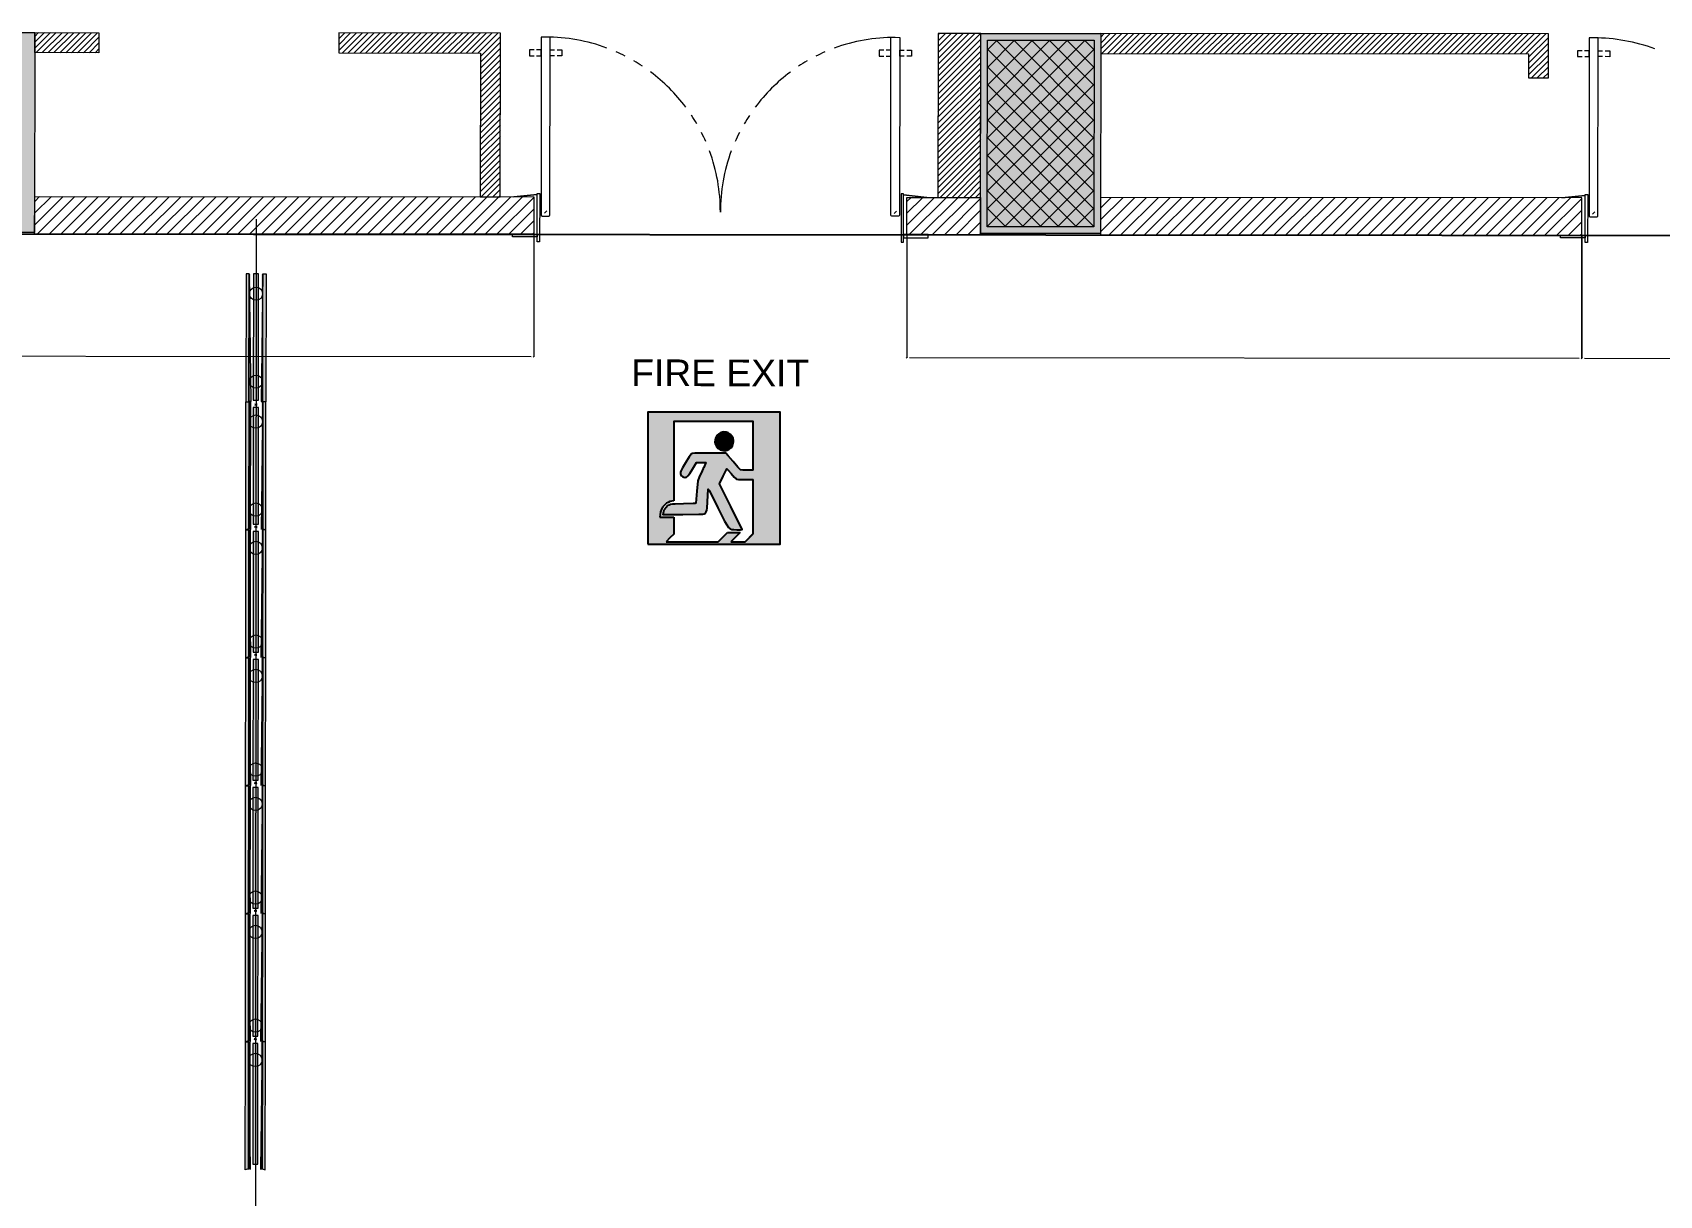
# Model space of a CAD drawing. Header units: inches. Extents: x -957 to 3394, y -3 to 3008.
# Drawn here: x 1816.7 to 2296.9, y 1842.2 to 2185.4 of the extents above; entities that cross this region are included whole.
import ezdxf

# ---------------------------------------------------------------- set-up
doc = ezdxf.new("R2010")
doc.units = ezdxf.units.IN
doc.header["$MEASUREMENT"] = 0
for name, color, linetype in [('hatches', 7, 'Continuous'), ('PDF_0', 7, 'Continuous'), ('PDF_0SKM_PENDENT SPRINKLER', 7, 'Continuous'), ('PDF_Framing-Column', 7, 'Continuous'), ('PDF_Framing-Column Hatch', 7, 'Continuous'), ('PDF_Hatch', 7, 'Continuous'), ('PDF_I-DOOR', 7, 'Continuous'), ('PDF_I-DOOR-OPEN', 7, 'Continuous'), ('PDF_I-FURN-FIXD', 7, 'Continuous'), ('PDF_SHREM ACOUSTIC WALL', 7, 'Continuous'), ('PDF_SHREM COMMENTS', 7, 'Continuous'), ('PDF_Shrem-cad 6 cable', 7, 'Continuous'), ('signs', 7, 'Continuous')]:
    doc.layers.add(name, color=color, linetype=linetype)
doc.styles.add('PDF Arial', font='arial.ttf')

# ---------------------------------------------------------------- blocks, each defined once
blk = doc.blocks.new('A$Ca442f573')
at = {"true_color": 0xcd2027}
h = blk.add_hatch(color=242, dxfattribs=at)
h.dxf.hatch_style = 1
h.paths.add_polyline_path([(66.6, 77), (67.7, 78.6), (68.4, 80.6), (68.6, 81.6), (68.6, 82.7), (68.2, 84.6), (67.3, 86.3), (66, 87.8), (64.4, 88.8), (62.6, 89.5), (60.5, 89.6), (58.4, 89.1), (57.5, 88.7), (56.7, 88.2), (55.3, 86.9), (54.3, 85.2), (53.8, 83.4), (53.7, 81.5), (54.1, 79.6), (54.9, 77.9), (56.3, 76.4), (58, 75.3), (59.9, 74.7), (61.7, 74.6), (63.5, 75), (65.2, 75.8)], flags=0)
h.paths.add_polyline_path([(105.8, 105.5), (0, 105.5), (0, 0), (105.8, 0)])
h.paths.add_polyline_path([(60.3, 54.2), (63.2, 60.2), (64.3, 59.2), (66.7, 56.5), (69.2, 53.6), (70.7, 52.1), (71.3, 51.8), (72.6, 51.7), (77.9, 51.6), (84.3, 51.6), (84.3, 8.4), (77.9, 1.8), (66.5, 1.8), (70.2, 5.5), (73.9, 9.2), (68.8, 9.2), (63.7, 9.2), (60, 5.5), (56.3, 1.8), (20.7, 1.8), (14.7, 1.8), (17.7, 4.9), (20.7, 7.9), (20.7, 21.6), (15.2, 21.6), (9.7, 21.6), (9.8, 23.4), (10.2, 25.8), (10.9, 27.9), (12.1, 29.8), (13.8, 31.6), (15, 32.6), (16.3, 33.3), (17.7, 33.9), (19.2, 34.2), (20.7, 34.5), (20.7, 98.1), (84.3, 98.1), (84.3, 59), (79.5, 59), (76, 59.1), (74.1, 59.3), (72.1, 61.4), (68.3, 66), (64.4, 70.5), (62.5, 72.6), (58.3, 72.7), (48.9, 72.7), (37.7, 72.6), (35.8, 72.4), (34.9, 72.1), (33.1, 69.7), (30.1, 64.9), (27.7, 60.9), (26.4, 58.3), (26.2, 57.4), (26.1, 56.7), (26.2, 56), (26.5, 55.3), (26.5, 55.3), (26.5, 55.3), (26.5, 55.3), (27, 54.6), (27.8, 54), (28.7, 53.5), (29.6, 53.3), (30.3, 53.4), (30.9, 53.6), (31.5, 53.9), (32.1, 54.5), (33.6, 56.5), (35.7, 59.9), (38.9, 65.3), (42.7, 65.2), (46.5, 65.1), (44.7, 61.3), (44.7, 61.3), (44.3, 60.5), (44.2, 60.4), (43.4, 58.5), (41, 53.4), (39.9, 50.5), (39.1, 42.2), (38.5, 32.6), (37.9, 32.4), (36.3, 32.3), (28.5, 32.1), (21.9, 32), (19.8, 31.8), (18.2, 31.6), (17, 31.2), (16.1, 30.7), (14.3, 29), (13.5, 28), (12.9, 27.1), (12.5, 26.1), (12.2, 24.8), (11.9, 23.7), (28.1, 23.7), (40.9, 23.8), (43.9, 23.9), (45.1, 24.1), (46.1, 24.8), (46.8, 25.8), (47.3, 27.1), (47.5, 28.7), (48.3, 43.8), (48.5, 43.6), (49, 42.9), (50.6, 39.8), (56.1, 29), (61.4, 18.4), (63.2, 15.3), (64.6, 13.3), (65.9, 12.1), (67.2, 11.6), (68.9, 11.5), (71.2, 11.4), (74.2, 11.4), (75.5, 11.6), (66.5, 30), (57.4, 48.2)], flags=16)
h.paths.add_polyline_path([(58, 75.3), (56.3, 76.4), (54.9, 77.9), (54.1, 79.6), (53.7, 81.5), (53.8, 83.4), (54.3, 85.2), (55.3, 86.9), (56.7, 88.2), (57.5, 88.7), (58.4, 89.1), (60.5, 89.6), (62.6, 89.5), (64.4, 88.8), (66, 87.8), (67.3, 86.3), (68.2, 84.6), (68.6, 82.7), (68.6, 81.6), (68.4, 80.6), (67.7, 78.6), (66.6, 77), (65.2, 75.8), (63.5, 75), (61.7, 74.6), (59.9, 74.7)], flags=0)
h = blk.add_hatch(color=242, dxfattribs=at)
h.dxf.hatch_style = 1
h.paths.add_polyline_path([(68.4, 80.6), (68.6, 81.6), (68.6, 82.7), (68.2, 84.6), (67.3, 86.3), (66, 87.8), (64.4, 88.8), (62.6, 89.5), (60.5, 89.6), (58.4, 89.1), (57.5, 88.7), (56.7, 88.2), (55.3, 86.9), (54.3, 85.2), (53.8, 83.4), (53.7, 81.5), (54.1, 79.6), (54.9, 77.9), (56.3, 76.4), (58, 75.3), (59.9, 74.7), (61.7, 74.6), (63.5, 75), (65.2, 75.8), (66.6, 77), (67.7, 78.6)])
at = {"layer": 'signs', "linetype": 'Continuous'}
for p, q in [((10.9, 27.9), (10.2, 25.8)), ((12.1, 29.8), (10.9, 27.9)), ((13.8, 31.6), (12.1, 29.8)), ((15, 32.6), (13.8, 31.6)), ((16.3, 33.3), (15, 32.6)), ((17.7, 33.9), (16.3, 33.3)), ((19.2, 34.2), (17.7, 33.9)), ((20.7, 34.5), (19.2, 34.2)), ((9.8, 23.4), (9.7, 21.6)), ((9.7, 21.6), (15.2, 21.6)), ((10.2, 25.8), (9.8, 23.4)), ((15.2, 21.6), (20.7, 21.6)), ((17.7, 4.9), (14.7, 1.8)), ((14.7, 1.8), (20.7, 1.8)), ((20.7, 7.9), (17.7, 4.9)), ((56.3, 1.8), (60, 5.5)), ((60, 5.5), (63.7, 9.2)), ((63.7, 9.2), (68.8, 9.2)), ((70.2, 5.5), (66.5, 1.8)), ((68.8, 9.2), (73.9, 9.2)), ((73.9, 9.2), (70.2, 5.5)), ((84.3, 8.4), (77.9, 1.8)), ((77.9, 1.8), (81.1, 5.1)), ((81.1, 5.1), (84.2, 8.2))]:
    blk.add_line(p, q, dxfattribs=at)
for points in [[(0, 0), (105.8, 0), (105.8, 105.5), (0, 105.5)], [(68.6, 82.7), (68.2, 84.6), (67.3, 86.3), (66, 87.8), (64.4, 88.8), (62.6, 89.5), (60.5, 89.6), (58.4, 89.1), (57.5, 88.7), (56.7, 88.2), (55.3, 86.9), (54.3, 85.2), (53.8, 83.4), (53.7, 81.5), (54.1, 79.6), (54.9, 77.9), (56.3, 76.4), (58, 75.3), (59.9, 74.7), (61.7, 74.6), (63.5, 75), (65.2, 75.8), (66.6, 77), (67.7, 78.6), (68.4, 80.6), (68.6, 81.6)]]:
    blk.add_lwpolyline(points, close=True, dxfattribs=at)
for points in [[(84.3, 59), (84.3, 98.1), (20.7, 98.1), (20.7, 34.5)], [(84.3, 59), (79.5, 59), (76, 59.1), (74.1, 59.3), (72.1, 61.4), (68.3, 66), (64.4, 70.5), (62.5, 72.6), (58.3, 72.7), (48.9, 72.7), (37.7, 72.6), (35.8, 72.4), (34.9, 72.1), (33.1, 69.7), (30.1, 64.9), (27.7, 60.9), (26.4, 58.3), (26.2, 57.4), (26.1, 56.7), (26.2, 56), (26.5, 55.3), (26.5, 55.3), (26.5, 55.3), (26.5, 55.3), (27, 54.6), (27.8, 54), (28.7, 53.5), (29.6, 53.3), (30.3, 53.4), (30.9, 53.6), (31.5, 53.9), (32.1, 54.5), (33.6, 56.5), (35.7, 59.9), (38.9, 65.3), (42.7, 65.2), (46.5, 65.1), (44.7, 61.3), (44.7, 61.3), (44.3, 60.5), (44.2, 60.4), (43.4, 58.5), (41, 53.4), (39.9, 50.5), (39.1, 42.2), (38.5, 32.6), (37.9, 32.4), (36.3, 32.3), (28.5, 32.1), (21.9, 32), (19.8, 31.8), (18.2, 31.6), (17, 31.2), (16.1, 30.7), (14.3, 29), (13.5, 28), (12.9, 27.1), (12.5, 26.1), (12.2, 24.8), (11.9, 23.7), (28.1, 23.7), (40.9, 23.8), (43.9, 23.9), (45.1, 24.1), (46.1, 24.8), (46.8, 25.8), (47.3, 27.1), (47.5, 28.7), (48.3, 43.8), (48.5, 43.6), (49, 42.9), (50.6, 39.8), (56.1, 29), (61.4, 18.4), (63.2, 15.3), (64.6, 13.3), (65.9, 12.1), (67.2, 11.6), (68.9, 11.5), (71.2, 11.4), (74.2, 11.4), (75.5, 11.6), (66.5, 30), (57.4, 48.2), (60.3, 54.2), (63.2, 60.2), (64.3, 59.2), (66.7, 56.5), (69.2, 53.6), (70.7, 52.1), (71.3, 51.8), (72.6, 51.7), (77.9, 51.6), (84.3, 51.6)], [(84.3, 8.4), (84.3, 51.6)], [(20.7, 21.6), (20.7, 7.9)], [(20.7, 1.8), (20.7, 1.8), (56.3, 1.8)], [(66.5, 1.8), (77.9, 1.8)]]:
    blk.add_lwpolyline(points, dxfattribs=at)

msp = doc.modelspace()

# ---------------------------------------------------------------- hatches: boundary and pattern name
at = {"layer": 'PDF_0SKM_PENDENT SPRINKLER', "transparency": 33554559}
for points in [[(1881.05, 2076.49), (1880.6, 2076.49), (1880.59, 2076.49), (1880.59, 2076.49), (1880.58, 2076.5), (1880.58, 2076.5), (1880.58, 2076.51), (1880.61, 2114.17), (1881.09, 2114.17)], [(1884.15, 2076.49), (1884.6, 2076.49), (1884.61, 2076.49), (1884.61, 2076.49), (1884.62, 2076.49), (1884.62, 2076.5), (1884.62, 2076.5), (1884.65, 2114.17), (1884.18, 2114.17)], [(1880.58, 2076.16), (1880.58, 2076.36), (1880.58, 2076.36), (1880.58, 2076.37), (1880.59, 2076.37), (1880.59, 2076.37), (1880.6, 2076.37), (1881.05, 2076.37), (1881.02, 2038.71), (1880.56, 2038.71), (1880.56, 2038.71), (1880.56, 2038.72), (1880.55, 2038.72), (1880.55, 2038.72), (1880.55, 2038.73)], [(1884.62, 2076.16), (1884.62, 2076.35), (1884.62, 2076.36), (1884.62, 2076.36), (1884.61, 2076.37), (1884.61, 2076.37), (1884.6, 2076.37), (1884.15, 2076.37), (1884.12, 2038.71), (1884.57, 2038.71), (1884.58, 2038.71), (1884.58, 2038.71), (1884.58, 2038.72), (1884.59, 2038.72), (1884.59, 2038.73)], [(1880.55, 2038.39), (1880.55, 2038.58), (1880.55, 2038.58), (1880.55, 2038.59), (1880.56, 2038.59), (1880.56, 2038.59), (1880.56, 2038.6), (1881.02, 2038.6), (1880.99, 2000.94), (1880.53, 2000.94), (1880.53, 2000.94), (1880.52, 2000.94), (1880.52, 2000.94), (1880.52, 2000.95), (1880.52, 2000.95)], [(1884.59, 2038.38), (1884.59, 2038.58), (1884.59, 2038.58), (1884.58, 2038.59), (1884.58, 2038.59), (1884.58, 2038.59), (1884.57, 2038.59), (1884.12, 2038.59), (1884.08, 2000.93), (1884.54, 2000.93), (1884.54, 2000.93), (1884.55, 2000.94), (1884.55, 2000.94), (1884.55, 2000.94), (1884.56, 2000.95)], [(1880.52, 2000.61), (1880.52, 2000.8), (1880.52, 2000.81), (1880.52, 2000.81), (1880.52, 2000.82), (1880.53, 2000.82), (1880.53, 2000.82), (1880.99, 2000.82), (1880.96, 1963.16), (1880.5, 1963.16), (1880.5, 1963.16), (1880.49, 1963.16), (1880.49, 1963.17), (1880.48, 1963.17), (1880.48, 1963.18)], [(1884.56, 2000.61), (1884.56, 2000.8), (1884.55, 2000.81), (1884.55, 2000.81), (1884.55, 2000.81), (1884.54, 2000.82), (1884.54, 2000.82), (1884.08, 2000.82), (1884.05, 1963.16), (1884.51, 1963.16), (1884.51, 1963.16), (1884.52, 1963.16), (1884.52, 1963.16), (1884.52, 1963.17), (1884.52, 1963.17)], [(1880.48, 1962.83), (1880.48, 1963.03), (1880.48, 1963.03), (1880.49, 1963.04), (1880.49, 1963.04), (1880.49, 1963.04), (1880.5, 1963.04), (1880.96, 1963.04), (1880.92, 1925.38), (1880.47, 1925.38), (1880.46, 1925.38), (1880.46, 1925.39), (1880.45, 1925.39), (1880.45, 1925.4), (1880.45, 1925.4)], [(1884.52, 1962.83), (1884.52, 1963.02), (1884.52, 1963.03), (1884.52, 1963.03), (1884.52, 1963.04), (1884.51, 1963.04), (1884.51, 1963.04), (1884.05, 1963.04), (1884.02, 1925.38), (1884.48, 1925.38), (1884.48, 1925.38), (1884.48, 1925.38), (1884.49, 1925.39), (1884.49, 1925.39), (1884.49, 1925.4)], [(1880.45, 1925.06), (1880.45, 1925.25), (1880.45, 1925.26), (1880.45, 1925.26), (1880.46, 1925.26), (1880.46, 1925.27), (1880.47, 1925.27), (1880.92, 1925.27), (1880.89, 1887.61), (1880.44, 1887.61), (1880.43, 1887.61), (1880.43, 1887.61), (1880.42, 1887.61), (1880.42, 1887.62), (1880.42, 1887.62)], [(1884.49, 1925.05), (1884.49, 1925.25), (1884.49, 1925.25), (1884.49, 1925.26), (1884.48, 1925.26), (1884.48, 1925.26), (1884.48, 1925.26), (1884.02, 1925.26), (1883.99, 1887.6), (1884.44, 1887.6), (1884.45, 1887.61), (1884.45, 1887.61), (1884.46, 1887.61), (1884.46, 1887.62), (1884.46, 1887.62)], [(1880.42, 1887.28), (1880.42, 1887.47), (1880.42, 1887.48), (1880.42, 1887.48), (1880.43, 1887.49), (1880.43, 1887.49), (1880.44, 1887.49), (1880.89, 1887.49), (1880.86, 1849.83), (1880.4, 1849.83), (1880.4, 1849.83), (1880.39, 1849.83), (1880.39, 1849.84), (1880.39, 1849.84), (1880.39, 1849.85)], [(1884.46, 1887.28), (1884.46, 1887.47), (1884.46, 1887.48), (1884.46, 1887.48), (1884.45, 1887.48), (1884.45, 1887.49), (1884.44, 1887.49), (1883.99, 1887.49), (1883.95, 1849.83), (1884.41, 1849.83), (1884.42, 1849.83), (1884.42, 1849.83), (1884.42, 1849.83), (1884.43, 1849.84), (1884.43, 1849.84)]]:
    msp.add_hatch(color=256, dxfattribs=at).paths.add_polyline_path(points)
at = {"layer": 'PDF_Hatch', "transparency": 33554559}
for points in [[(1879.64, 2076.44), (1880.52, 2076.44), (1880.52, 2076.71), (1880.58, 2076.71), (1880.61, 2114.17), (1879.67, 2114.17)], [(1879.64, 2076.44), (1880.53, 2076.44), (1880.53, 2076.71), (1880.58, 2076.71), (1880.61, 2114.17), (1879.67, 2114.17)], [(1879.64, 2076.44), (1880.53, 2076.44), (1880.53, 2076.71), (1880.58, 2076.71), (1880.61, 2114.17), (1879.67, 2114.17)], [(1885.56, 2076.43), (1884.67, 2076.43), (1884.67, 2076.71), (1884.62, 2076.71), (1884.65, 2114.17), (1885.59, 2114.17)], [(1885.56, 2076.43), (1884.68, 2076.43), (1884.68, 2076.71), (1884.62, 2076.71), (1884.65, 2114.17), (1885.59, 2114.17)], [(1885.56, 2076.43), (1884.67, 2076.43), (1884.67, 2076.71), (1884.62, 2076.71), (1884.65, 2114.17), (1885.59, 2114.17)], [(1879.66, 2076.44), (1880.53, 2076.44), (1880.53, 2076.15), (1880.58, 2076.15), (1880.55, 2038.93), (1880.49, 2038.93), (1880.49, 2038.65), (1879.62, 2038.65)], [(1879.66, 2076.44), (1880.53, 2076.44), (1880.52, 2076.15), (1880.58, 2076.15), (1880.55, 2038.93), (1880.49, 2038.93), (1880.49, 2038.65), (1879.62, 2038.65)], [(1885.54, 2076.43), (1884.68, 2076.43), (1884.67, 2076.15), (1884.62, 2076.15), (1884.59, 2038.92), (1884.64, 2038.92), (1884.64, 2038.65), (1885.51, 2038.65)], [(1885.54, 2076.43), (1884.67, 2076.43), (1884.67, 2076.15), (1884.62, 2076.15), (1884.59, 2038.92), (1884.64, 2038.92), (1884.64, 2038.65), (1885.51, 2038.65)], [(1879.62, 2038.65), (1880.49, 2038.65), (1880.49, 2038.38), (1880.55, 2038.38), (1880.52, 2001.15), (1880.46, 2001.15), (1880.46, 2000.87), (1879.59, 2000.87)], [(1879.62, 2038.65), (1880.49, 2038.65), (1880.49, 2038.38), (1880.55, 2038.38), (1880.52, 2001.15), (1880.46, 2001.15), (1880.46, 2000.87), (1879.59, 2000.87)], [(1885.51, 2038.65), (1884.64, 2038.65), (1884.64, 2038.37), (1884.59, 2038.37), (1884.55, 2001.15), (1884.61, 2001.15), (1884.61, 2000.87), (1885.48, 2000.87)], [(1885.51, 2038.65), (1884.64, 2038.65), (1884.64, 2038.37), (1884.59, 2038.37), (1884.56, 2001.15), (1884.61, 2001.15), (1884.61, 2000.87), (1885.48, 2000.87)], [(1879.59, 2000.88), (1880.46, 2000.87), (1880.46, 2000.6), (1880.52, 2000.6), (1880.48, 1963.37), (1880.43, 1963.37), (1880.43, 1963.1), (1879.56, 1963.1)], [(1879.59, 2000.88), (1880.46, 2000.87), (1880.46, 2000.6), (1880.52, 2000.6), (1880.48, 1963.37), (1880.43, 1963.37), (1880.43, 1963.1), (1879.56, 1963.1)], [(1885.48, 2000.87), (1884.61, 2000.87), (1884.61, 2000.6), (1884.56, 2000.6), (1884.52, 1963.37), (1884.58, 1963.37), (1884.58, 1963.09), (1885.45, 1963.09)], [(1885.48, 2000.87), (1884.61, 2000.87), (1884.61, 2000.6), (1884.55, 2000.6), (1884.52, 1963.37), (1884.58, 1963.37), (1884.58, 1963.09), (1885.45, 1963.09)], [(1879.56, 1963.1), (1880.43, 1963.1), (1880.43, 1962.82), (1880.48, 1962.82), (1880.45, 1925.6), (1880.4, 1925.6), (1880.4, 1925.32), (1879.53, 1925.32)], [(1879.56, 1963.1), (1880.43, 1963.1), (1880.43, 1962.82), (1880.48, 1962.82), (1880.45, 1925.6), (1880.4, 1925.6), (1880.4, 1925.32), (1879.53, 1925.32)], [(1885.45, 1963.09), (1884.58, 1963.09), (1884.58, 1962.82), (1884.52, 1962.82), (1884.49, 1925.59), (1884.55, 1925.59), (1884.55, 1925.32), (1885.42, 1925.32)], [(1885.45, 1963.09), (1884.58, 1963.09), (1884.58, 1962.82), (1884.52, 1962.82), (1884.49, 1925.59), (1884.55, 1925.59), (1884.55, 1925.32), (1885.41, 1925.32)], [(1879.53, 1925.32), (1880.4, 1925.32), (1880.4, 1925.05), (1880.45, 1925.05), (1880.42, 1887.82), (1880.36, 1887.82), (1880.36, 1887.54), (1879.49, 1887.55)], [(1879.53, 1925.32), (1880.4, 1925.32), (1880.4, 1925.05), (1880.45, 1925.05), (1880.42, 1887.82), (1880.36, 1887.82), (1880.36, 1887.54), (1879.5, 1887.55)], [(1885.42, 1925.32), (1884.55, 1925.32), (1884.55, 1925.04), (1884.49, 1925.04), (1884.46, 1887.82), (1884.51, 1887.82), (1884.51, 1887.54), (1885.38, 1887.54)], [(1885.41, 1925.32), (1884.55, 1925.32), (1884.54, 1925.04), (1884.49, 1925.04), (1884.46, 1887.82), (1884.51, 1887.82), (1884.51, 1887.54), (1885.38, 1887.54)], [(1879.5, 1887.55), (1880.36, 1887.55), (1880.36, 1887.27), (1880.42, 1887.27), (1880.39, 1850.04), (1880.33, 1850.04), (1880.33, 1849.77), (1879.46, 1849.77)], [(1879.49, 1887.55), (1880.36, 1887.55), (1880.36, 1887.27), (1880.42, 1887.27), (1880.39, 1850.04), (1880.33, 1850.04), (1880.33, 1849.77), (1879.46, 1849.77)], [(1885.38, 1887.54), (1884.51, 1887.54), (1884.51, 1887.27), (1884.46, 1887.27), (1884.43, 1850.04), (1884.48, 1850.04), (1884.48, 1849.76), (1885.35, 1849.76)], [(1885.38, 1887.54), (1884.51, 1887.54), (1884.51, 1887.27), (1884.46, 1887.27), (1884.43, 1850.04), (1884.48, 1850.04), (1884.48, 1849.76), (1885.35, 1849.76)]]:
    msp.add_hatch(color=256, dxfattribs=at).paths.add_polyline_path(points)

# ---------------------------------------------------------------- linework, layer by layer
at = {"layer": 'hatches', "color": 253, "true_color": 0xaba3a2}
msp.add_lwpolyline([(712.53, 2126.9), (3285.08, 2124.7), (3284.08, 953.45), (711.53, 951.72), (712.53, 2126.9)], dxfattribs=at)
at = {"layer": 'PDF_0', "lineweight": 0}
for points in [[(1964.63, 2125.83), (1964.6, 2089.79)], [(2074.75, 2125.74), (2074.72, 2089.43)], [(2274, 2125.57), (2273.97, 2089.26), (2274, 2125.57)], [(1700.69, 2090.02), (1963.81, 2089.79)], [(1964.4, 2089.6), (1964.79, 2089.99)], [(2074.52, 2089.24), (2074.92, 2089.64)], [(2075.51, 2089.44), (2273.18, 2089.27)], [(2274.76, 2089.27), (2383.31, 2089.17)]]:
    msp.add_lwpolyline(points, dxfattribs=at)
msp.add_lwpolyline([(2274.17, 2089.46), (2273.77, 2089.07)], close=True, dxfattribs=at)
at = {"layer": 'PDF_0SKM_PENDENT SPRINKLER', "lineweight": 0}
for points in [[(1882.65, 2130.34), (1881.65, 962.23)], [(1880.58, 2076.51), (1880.61, 2114.17), (1881.05, 2076.49), (1880.6, 2076.49)], [(1884.62, 2076.5), (1884.65, 2114.17), (1884.15, 2076.49), (1884.6, 2076.49)], [(1880.55, 2038.73), (1880.58, 2076.16), (1880.58, 2076.36)], [(1880.6, 2076.37), (1881.02, 2038.71), (1881.05, 2076.37)], [(1884.6, 2076.37), (1884.12, 2038.71)], [(1884.59, 2038.73), (1884.62, 2076.16), (1884.62, 2076.35)], [(1880.52, 2000.95), (1880.55, 2038.39), (1880.55, 2038.58)], [(1880.56, 2038.6), (1880.99, 2000.94), (1881.02, 2038.6)], [(1884.57, 2038.59), (1884.08, 2000.93)], [(1884.56, 2000.95), (1884.59, 2038.38), (1884.59, 2038.58)], [(1880.48, 1963.18), (1880.52, 2000.61), (1880.52, 2000.8)], [(1880.53, 2000.82), (1880.96, 1963.16), (1880.99, 2000.82)], [(1884.54, 2000.82), (1884.05, 1963.16)], [(1884.52, 1963.17), (1884.56, 2000.61), (1884.56, 2000.8)], [(1880.45, 1925.4), (1880.48, 1962.83), (1880.48, 1963.03)], [(1880.5, 1963.04), (1880.92, 1925.38), (1880.96, 1963.04)], [(1884.51, 1963.04), (1884.02, 1925.38)], [(1884.49, 1925.4), (1884.52, 1962.83), (1884.52, 1963.02)], [(1880.42, 1887.62), (1880.45, 1925.06), (1880.45, 1925.25)], [(1880.47, 1925.27), (1880.89, 1887.61), (1880.92, 1925.27)], [(1884.48, 1925.26), (1883.99, 1887.6)], [(1884.46, 1887.62), (1884.49, 1925.05), (1884.49, 1925.25)], [(1880.39, 1849.85), (1880.42, 1887.28), (1880.42, 1887.47)], [(1880.44, 1887.49), (1880.86, 1849.83), (1880.89, 1887.49)], [(1884.44, 1887.49), (1883.95, 1849.83)], [(1884.43, 1849.84), (1884.46, 1887.28), (1884.46, 1887.47)]]:
    msp.add_lwpolyline(points, dxfattribs=at)
for points in [[(1879.64, 2076.44), (1880.53, 2076.44), (1880.61, 2114.17), (1879.67, 2114.17)], [(1883.4, 2114.21), (1881.86, 2114.21), (1881.83, 2076.94), (1883.37, 2076.94)], [(1885.56, 2076.43), (1884.68, 2076.43), (1884.65, 2114.17), (1885.59, 2114.17)], [(1885.54, 2076.43), (1884.68, 2076.43), (1884.59, 2038.92), (1885.51, 2038.65)], [(1881.8, 2040.32), (1883.34, 2040.32), (1883.37, 2074.76), (1881.83, 2074.76)], [(1881.77, 2002.54), (1883.31, 2002.54), (1883.34, 2038.14), (1881.8, 2038.14)], [(1885.51, 2038.65), (1884.64, 2038.65), (1884.56, 2001.15), (1885.48, 2000.87)], [(1881.73, 1964.77), (1883.28, 1964.77), (1883.31, 2000.36), (1881.76, 2000.37)], [(1885.48, 2000.87), (1884.61, 2000.87), (1884.52, 1963.37), (1885.45, 1963.09)], [(1881.7, 1926.99), (1883.24, 1926.99), (1883.27, 1962.59), (1881.73, 1962.59)], [(1885.45, 1963.09), (1884.58, 1963.09), (1884.49, 1925.59), (1885.42, 1925.32)], [(1881.67, 1889.22), (1883.21, 1889.21), (1883.24, 1924.81), (1881.7, 1924.81)], [(1885.42, 1925.32), (1884.55, 1925.32), (1884.46, 1887.82), (1885.38, 1887.54)], [(1885.38, 1887.54), (1884.51, 1887.54), (1884.43, 1850.04), (1885.35, 1849.76)], [(1881.64, 1851.44), (1883.18, 1851.44), (1883.21, 1887.04), (1881.67, 1887.04)]]:
    msp.add_lwpolyline(points, close=True, dxfattribs=at)
for centre, radius in [((1882.63, 2108.31), 1.94), ((1882.61, 2082.35), 1.94), ((1882.6, 2070.55), 1.97), ((1882.57, 2044.59), 1.97), ((1882.56, 2033.28), 1.97), ((1882.54, 2005.63), 1.97), ((1882.53, 1995.5), 1.97), ((1882.51, 1967.86), 1.97), ((1882.5, 1957.73), 1.97), ((1882.48, 1930.08), 1.97), ((1882.47, 1919.95), 1.97), ((1882.44, 1892.3), 1.97), ((1882.43, 1882.17), 1.97)]:
    msp.add_circle(centre, radius, dxfattribs=at)
for centre, radius, start, end in [((1880.6, 2076.51), 0.0157, 180.0731, 270.0961), ((1880.6, 2076.36), 0.0157, 89.8057, 179.8291), ((1884.6, 2076.5), 0.0157, 270.0159, 359.8861), ((1884.6, 2076.35), 0.0157, 0.0159, 89.8862), ((1880.56, 2038.73), 0.0157, 180.0728, 270.0962), ((1880.56, 2038.58), 0.0158, 90.0333, 179.8689), ((1884.57, 2038.73), 0.0157, 270.0158, 359.8861), ((1884.57, 2038.58), 0.0158, 359.9767, 89.658), ((1880.53, 2000.95), 0.0157, 179.8628, 270.0392), ((1880.53, 2000.8), 0.0157, 89.8059, 179.829), ((1884.54, 2000.95), 0.0157, 270.073, 0.0963), ((1884.54, 2000.8), 0.0157, 0.0156, 89.8862), ((1880.5, 1963.18), 0.0157, 179.8628, 270.0392), ((1880.5, 1963.03), 0.0157, 89.8059, 179.829), ((1884.51, 1963.17), 0.0157, 270.0729, 0.0963), ((1884.51, 1963.02), 0.0157, 0.0157, 89.8864), ((1880.47, 1925.4), 0.0157, 179.8628, 270.0391), ((1880.47, 1925.25), 0.0157, 89.8058, 179.8291), ((1884.48, 1925.4), 0.0157, 270.073, 0.0961), ((1884.48, 1925.25), 0.0157, 0.0158, 89.8862), ((1880.44, 1887.62), 0.0157, 179.8628, 270.0392), ((1880.44, 1887.47), 0.0157, 89.806, 179.8291), ((1884.44, 1887.62), 0.0157, 270.0731, 0.0961), ((1884.44, 1887.47), 0.0157, 0.0158, 89.8862)]:
    msp.add_arc(centre, radius, start, end, dxfattribs=at)
at = {"layer": 'PDF_0SKM_PENDENT SPRINKLER', "lineweight": 0, "transparency": 33554559}
for points in [[(1883.4, 2114.21), (1881.86, 2114.21), (1883.37, 2076.94), (1881.83, 2076.94)], [(1883.34, 2040.32), (1883.37, 2074.76), (1881.8, 2040.32), (1881.83, 2074.76)], [(1883.31, 2002.54), (1883.34, 2038.14), (1881.77, 2002.54), (1881.8, 2038.14)], [(1883.28, 1964.77), (1883.31, 2000.36), (1881.73, 1964.77), (1881.76, 2000.37)], [(1883.24, 1926.99), (1883.27, 1962.59), (1881.7, 1926.99), (1881.73, 1962.59)], [(1883.21, 1889.21), (1883.24, 1924.81), (1881.67, 1889.22), (1881.7, 1924.81)], [(1883.18, 1851.44), (1883.21, 1887.04), (1881.64, 1851.44), (1881.67, 1887.04)]]:
    msp.add_solid(points, dxfattribs=at)
at = {"layer": 'PDF_Framing-Column', "lineweight": 0}
for points in [[(1781.93, 2185.38), (1817.33, 2185.35), (1817.28, 2126.36), (1781.88, 2126.39)], [(2096.57, 2185.11), (2131.97, 2185.08), (2131.92, 2126.09), (2096.52, 2126.12)], [(2098.54, 2183.14), (2130, 2183.12), (2129.95, 2128.05), (2098.49, 2128.08)]]:
    msp.add_lwpolyline(points, close=True, dxfattribs=at)
at = {"layer": 'PDF_Framing-Column Hatch', "lineweight": 0}
for points in [[(2098.51, 2154.24), (2127.44, 2183.12)], [(2098.51, 2149.03), (2130, 2180.47)], [(2098.52, 2164.67), (2117.01, 2183.13)], [(2098.52, 2159.46), (2122.22, 2183.12)], [(2098.53, 2175.1), (2106.58, 2183.14)], [(2098.53, 2169.89), (2111.8, 2183.13)], [(2098.54, 2180.31), (2101.37, 2183.14)], [(2129.97, 2149), (2098.54, 2180.49)], [(2129.98, 2154.22), (2101.1, 2183.14)], [(2129.98, 2159.43), (2106.32, 2183.14)], [(2129.99, 2164.64), (2111.53, 2183.13)], [(2129.99, 2169.86), (2116.74, 2183.13)], [(2130, 2175.07), (2121.96, 2183.12)], [(2130, 2180.29), (2127.17, 2183.12)], [(2098.5, 2143.81), (2130, 2175.25)], [(2129.97, 2143.79), (2098.53, 2175.28)], [(2098.5, 2138.6), (2129.99, 2170.04)], [(2129.96, 2138.57), (2098.53, 2170.06)], [(2098.5, 2133.38), (2129.99, 2164.82)], [(2129.96, 2133.36), (2098.52, 2164.85)], [(2098.49, 2128.17), (2129.98, 2159.61)], [(2129.95, 2128.14), (2098.52, 2159.63)], [(2124.83, 2128.06), (2098.51, 2154.42)], [(2103.62, 2128.08), (2129.98, 2154.39)], [(2119.61, 2128.06), (2098.51, 2149.2)], [(2108.83, 2128.07), (2129.97, 2149.18)], [(2114.4, 2128.07), (2098.5, 2143.99)], [(2114.05, 2128.07), (2129.97, 2143.96)], [(2109.19, 2128.07), (2098.5, 2138.78)], [(2119.26, 2128.06), (2129.96, 2138.75)], [(2103.97, 2128.08), (2098.5, 2133.56)], [(2124.47, 2128.06), (2129.96, 2133.53)], [(2098.76, 2128.08), (2098.49, 2128.35)], [(2129.69, 2128.05), (2129.96, 2128.32)]]:
    msp.add_lwpolyline(points, dxfattribs=at)
at = {"layer": 'PDF_Framing-Column Hatch', "lineweight": 0, "transparency": 33554559}
for points in [[(1781.93, 2185.38), (1817.33, 2185.35), (1781.88, 2126.39), (1817.28, 2126.36)], [(2096.57, 2185.11), (2131.97, 2185.08), (2096.52, 2126.12), (2131.92, 2126.09)], [(2098.54, 2183.14), (2130, 2183.12), (2098.49, 2128.08), (2129.95, 2128.05)]]:
    msp.add_solid(points, dxfattribs=at)
at = {"layer": 'PDF_Hatch', "lineweight": 0}
for points in [[(1817.32, 2180.76), (1821.91, 2185.35)], [(1817.33, 2184.24), (1818.44, 2185.35)], [(1817.33, 2182.5), (1820.18, 2185.35)], [(1817.75, 2179.45), (1823.65, 2185.35)], [(1819.49, 2179.45), (1825.39, 2185.34)], [(1821.22, 2179.45), (1827.13, 2185.34)], [(1822.96, 2179.45), (1828.87, 2185.34)], [(1824.7, 2179.44), (1830.61, 2185.34)], [(1826.44, 2179.44), (1832.34, 2185.34)], [(1828.18, 2179.44), (1834.08, 2185.34)], [(1829.92, 2179.44), (1835.82, 2185.33)], [(1907.06, 2183.52), (1908.82, 2185.27)], [(1907.06, 2181.78), (1910.56, 2185.27)], [(1907.06, 2180.04), (1912.3, 2185.27)], [(1907.07, 2185.25), (1907.08, 2185.27)], [(1908.13, 2179.37), (1914.04, 2185.27)], [(1909.87, 2179.37), (1915.78, 2185.27)], [(1911.61, 2179.37), (1917.51, 2185.26)], [(1913.35, 2179.37), (1919.25, 2185.26)], [(1915.09, 2179.37), (1920.99, 2185.26)], [(1916.82, 2179.37), (1922.73, 2185.26)], [(1918.56, 2179.36), (1924.47, 2185.26)], [(1920.3, 2179.36), (1926.2, 2185.26)], [(1922.04, 2179.36), (1927.94, 2185.26)], [(1923.78, 2179.36), (1929.68, 2185.25)], [(1925.51, 2179.36), (1931.42, 2185.25)], [(1927.25, 2179.36), (1933.16, 2185.25)], [(1928.99, 2179.36), (1934.9, 2185.25)], [(1930.73, 2179.35), (1936.63, 2185.25)], [(1932.47, 2179.35), (1938.37, 2185.25)], [(1934.21, 2179.35), (1940.11, 2185.25)], [(1935.94, 2179.35), (1941.85, 2185.24)], [(1937.68, 2179.35), (1943.59, 2185.24)], [(1939.42, 2179.35), (1945.32, 2185.24)], [(1941.16, 2179.34), (1947.06, 2185.24)], [(1831.65, 2179.44), (1836.27, 2184.05)], [(1833.39, 2179.44), (1836.27, 2182.31)], [(1835.13, 2179.44), (1836.27, 2180.57)], [(1942.9, 2179.34), (1948.8, 2185.24)], [(1944.63, 2179.34), (1950.54, 2185.24)], [(1946.37, 2179.34), (1952.28, 2185.24)], [(1948.11, 2179.34), (1954.02, 2185.23)], [(1948.86, 2176.62), (1954.77, 2182.51)], [(1948.86, 2174.88), (1954.77, 2180.77)], [(1948.87, 2178.36), (1954.77, 2184.25)], [(2083.95, 2174.28), (2094.81, 2185.11)], [(2083.95, 2172.54), (2096.54, 2185.11)], [(2083.95, 2170.8), (2096.57, 2183.4)], [(2083.95, 2169.07), (2096.57, 2181.66)], [(2083.96, 2184.71), (2084.38, 2185.12)], [(2083.96, 2182.97), (2086.12, 2185.12)], [(2083.96, 2181.23), (2087.85, 2185.12)], [(2083.96, 2179.49), (2089.59, 2185.12)], [(2083.96, 2177.76), (2091.33, 2185.12)], [(2083.96, 2176.02), (2093.07, 2185.11)], [(2131.97, 2184.01), (2133.05, 2185.08)], [(2131.97, 2182.27), (2134.78, 2185.08)], [(2131.97, 2180.53), (2136.52, 2185.08)], [(2132.36, 2179.18), (2138.26, 2185.08)], [(2134.09, 2179.18), (2140, 2185.07)], [(2135.83, 2179.18), (2141.74, 2185.07)], [(2137.57, 2179.18), (2143.48, 2185.07)], [(2139.31, 2179.18), (2145.21, 2185.07)], [(2141.05, 2179.17), (2146.95, 2185.07)], [(2142.79, 2179.17), (2148.69, 2185.07)], [(2144.52, 2179.17), (2150.43, 2185.07)], [(2146.26, 2179.17), (2152.17, 2185.06)], [(2148, 2179.17), (2153.9, 2185.06)], [(2149.74, 2179.17), (2155.64, 2185.06)], [(2151.48, 2179.17), (2157.38, 2185.06)], [(2153.21, 2179.16), (2159.12, 2185.06)], [(2154.95, 2179.16), (2160.86, 2185.06)], [(2156.69, 2179.16), (2162.6, 2185.06)], [(2158.43, 2179.16), (2164.33, 2185.05)], [(2160.17, 2179.16), (2166.07, 2185.05)], [(2161.91, 2179.16), (2167.81, 2185.05)], [(2163.64, 2179.15), (2169.55, 2185.05)], [(2165.38, 2179.15), (2171.29, 2185.05)], [(2167.12, 2179.15), (2173.02, 2185.05)], [(2168.86, 2179.15), (2174.76, 2185.04)], [(2170.6, 2179.15), (2176.5, 2185.04)], [(2172.33, 2179.15), (2178.24, 2185.04)], [(2174.07, 2179.15), (2179.98, 2185.04)], [(2175.81, 2179.14), (2181.72, 2185.04)], [(2177.55, 2179.14), (2183.45, 2185.04)], [(2179.29, 2179.14), (2185.19, 2185.04)], [(2181.03, 2179.14), (2186.93, 2185.03)], [(2182.76, 2179.14), (2188.67, 2185.03)], [(2184.5, 2179.14), (2190.41, 2185.03)], [(2186.24, 2179.14), (2192.14, 2185.03)], [(2187.98, 2179.13), (2193.88, 2185.03)], [(2189.72, 2179.13), (2195.62, 2185.03)], [(2191.45, 2179.13), (2197.36, 2185.03)], [(2193.19, 2179.13), (2199.1, 2185.02)], [(2194.93, 2179.13), (2200.83, 2185.02)], [(2196.67, 2179.13), (2202.57, 2185.02)], [(2198.41, 2179.12), (2204.31, 2185.02)], [(2200.15, 2179.12), (2206.05, 2185.02)], [(2201.88, 2179.12), (2207.79, 2185.02)], [(2203.62, 2179.12), (2209.53, 2185.02)], [(2205.36, 2179.12), (2211.26, 2185.01)], [(2207.1, 2179.12), (2213, 2185.01)], [(2208.84, 2179.12), (2214.74, 2185.01)], [(2210.57, 2179.11), (2216.48, 2185.01)], [(2212.31, 2179.11), (2218.22, 2185.01)], [(2214.05, 2179.11), (2219.95, 2185.01)], [(2215.79, 2179.11), (2221.69, 2185)], [(2217.53, 2179.11), (2223.43, 2185)], [(2219.26, 2179.11), (2225.17, 2185)], [(2221, 2179.11), (2226.91, 2185)], [(2222.74, 2179.1), (2228.65, 2185)], [(2224.48, 2179.1), (2230.38, 2185)], [(2226.22, 2179.1), (2232.12, 2185)], [(2227.96, 2179.1), (2233.86, 2184.99)], [(2229.69, 2179.1), (2235.6, 2184.99)], [(2231.43, 2179.1), (2237.34, 2184.99)], [(2233.17, 2179.1), (2239.07, 2184.99)], [(2234.91, 2179.09), (2240.81, 2184.99)], [(2236.65, 2179.09), (2242.55, 2184.99)], [(2238.38, 2179.09), (2244.29, 2184.99)], [(2240.12, 2179.09), (2246.03, 2184.98)], [(2241.86, 2179.09), (2247.77, 2184.98)], [(2243.6, 2179.09), (2249.5, 2184.98)], [(2245.34, 2179.08), (2251.24, 2184.98)], [(2247.08, 2179.08), (2252.98, 2184.98)], [(2248.81, 2179.08), (2254.72, 2184.98)], [(2250.55, 2179.08), (2256.46, 2184.97)], [(2252.29, 2179.08), (2258.19, 2184.97)], [(2254.03, 2179.08), (2259.93, 2184.97)], [(2255.77, 2179.08), (2261.67, 2184.97)], [(2257.5, 2179.07), (2263.41, 2184.97)], [(2258.23, 2174.59), (2264.14, 2180.49)], [(2258.24, 2178.07), (2264.14, 2183.96)], [(2258.24, 2176.33), (2264.14, 2182.23)], [(1948.86, 2173.14), (1954.77, 2179.04)], [(1948.86, 2171.4), (1954.76, 2177.3)], [(2083.95, 2167.33), (2096.57, 2179.93)], [(2083.95, 2165.59), (2096.57, 2178.19)], [(2083.95, 2163.85), (2096.57, 2176.45)], [(2258.23, 2172.86), (2264.14, 2178.75)], [(2259.11, 2171.99), (2264.14, 2177.01)], [(1948.86, 2169.67), (1954.76, 2175.56)], [(1948.86, 2167.93), (1954.76, 2173.82)], [(1948.86, 2166.19), (1954.76, 2172.08)], [(2083.94, 2162.11), (2096.56, 2174.71)], [(2083.94, 2160.37), (2096.56, 2172.97)], [(2083.94, 2158.64), (2096.56, 2171.23)], [(2260.85, 2171.99), (2264.13, 2175.27)], [(2262.59, 2171.99), (2264.13, 2173.54)], [(1948.85, 2164.45), (1954.76, 2170.35)], [(1948.85, 2162.71), (1954.76, 2168.61)], [(1948.85, 2160.97), (1954.76, 2166.87)], [(2083.94, 2156.9), (2096.56, 2169.5)], [(2083.94, 2155.16), (2096.56, 2167.76)], [(1948.85, 2159.24), (1954.75, 2165.13)], [(1948.85, 2157.5), (1954.75, 2163.39)], [(1948.85, 2155.76), (1954.75, 2161.65)], [(2083.93, 2149.95), (2096.55, 2162.54)], [(2083.94, 2153.42), (2096.56, 2166.02)], [(2083.94, 2151.68), (2096.56, 2164.28)], [(1948.84, 2152.28), (1954.75, 2158.18)], [(1948.84, 2150.55), (1954.75, 2156.44)], [(1948.85, 2154.02), (1954.75, 2159.92)], [(2083.93, 2148.21), (2096.55, 2160.81)], [(2083.93, 2146.47), (2096.55, 2159.07)], [(2083.93, 2144.73), (2096.55, 2157.33)], [(1948.84, 2148.81), (1954.75, 2154.7)], [(1948.84, 2147.07), (1954.74, 2152.96)], [(2083.93, 2142.99), (2096.55, 2155.59)], [(2083.93, 2141.25), (2096.55, 2153.85)], [(2083.93, 2139.52), (2096.54, 2152.11)], [(1948.83, 2141.85), (1954.74, 2147.75)], [(1948.84, 2145.33), (1954.74, 2151.23)], [(1948.84, 2143.59), (1954.74, 2149.49)], [(2083.92, 2137.78), (2096.54, 2150.38)], [(2084.63, 2136.75), (2096.54, 2148.64)], [(2086.37, 2136.74), (2096.54, 2146.9)], [(1948.83, 2140.12), (1954.74, 2146.01)], [(1948.83, 2138.38), (1954.74, 2144.27)], [(1949.05, 2136.86), (1954.73, 2142.53)], [(2088.11, 2136.74), (2096.54, 2145.16)], [(2089.84, 2136.74), (2096.54, 2143.42)], [(1950.79, 2136.86), (1954.73, 2140.8)], [(1952.53, 2136.86), (1954.73, 2139.06)], [(1954.27, 2136.86), (1954.73, 2137.32)], [(2091.58, 2136.74), (2096.54, 2141.69)], [(2093.32, 2136.74), (2096.53, 2139.95)], [(2095.06, 2136.74), (2096.53, 2138.21)], [(1817.28, 2132.04), (1822.22, 2136.97)], [(1817.28, 2128.56), (1825.7, 2136.97)], [(1817.29, 2135.52), (1818.74, 2136.97)], [(1818.15, 2125.96), (1829.17, 2136.96)], [(1821.63, 2125.96), (1832.65, 2136.96)], [(1825.1, 2125.96), (1836.13, 2136.96)], [(1828.58, 2125.95), (1839.6, 2136.96)], [(1832.06, 2125.95), (1843.08, 2136.95)], [(1835.53, 2125.95), (1846.56, 2136.95)], [(1839.01, 2125.94), (1850.03, 2136.95)], [(1842.49, 2125.94), (1853.51, 2136.94)], [(1845.96, 2125.94), (1856.98, 2136.94)], [(1849.44, 2125.93), (1860.46, 2136.94)], [(1852.92, 2125.93), (1863.94, 2136.93)], [(1856.39, 2125.93), (1867.41, 2136.93)], [(1859.87, 2125.93), (1870.89, 2136.93)], [(1863.34, 2125.92), (1874.37, 2136.93)], [(1866.82, 2125.92), (1877.84, 2136.92)], [(1870.3, 2125.92), (1881.32, 2136.92)], [(1873.77, 2125.91), (1884.8, 2136.92)], [(1877.25, 2125.91), (1888.27, 2136.91)], [(1880.73, 2125.91), (1891.75, 2136.91)], [(1884.2, 2125.9), (1895.22, 2136.91)], [(1887.68, 2125.9), (1898.7, 2136.9)], [(1891.15, 2125.9), (1902.18, 2136.9)], [(1894.63, 2125.9), (1905.65, 2136.9)], [(1898.11, 2125.89), (1909.13, 2136.9)], [(1901.58, 2125.89), (1912.61, 2136.89)], [(1905.06, 2125.89), (1916.08, 2136.89)], [(1908.54, 2125.88), (1919.56, 2136.89)], [(1912.01, 2125.88), (1923.03, 2136.88)], [(1915.49, 2125.88), (1926.51, 2136.88)], [(1918.97, 2125.87), (1929.99, 2136.88)], [(1922.44, 2125.87), (1933.46, 2136.87)], [(1925.92, 2125.87), (1936.94, 2136.87)], [(1929.39, 2125.87), (1940.42, 2136.87)], [(1932.87, 2125.86), (1943.89, 2136.87)], [(1936.35, 2125.86), (1947.37, 2136.86)], [(1939.82, 2125.86), (1950.85, 2136.86)], [(1943.3, 2125.85), (1954.32, 2136.86)], [(1946.78, 2125.85), (1957.8, 2136.85)], [(1950.25, 2125.85), (1961.27, 2136.85)], [(1953.73, 2125.85), (1964.64, 2136.74)], [(1957.21, 2125.84), (1964.63, 2133.26)], [(2074.76, 2135.52), (2075.99, 2136.75)], [(2074.76, 2132.05), (2079.47, 2136.75)], [(2074.76, 2128.57), (2082.95, 2136.75)], [(2075.4, 2125.74), (2086.42, 2136.74)], [(2078.88, 2125.74), (2089.9, 2136.74)], [(2082.35, 2125.74), (2093.38, 2136.74)], [(2085.83, 2125.73), (2096.53, 2136.42)], [(2089.31, 2125.73), (2096.53, 2132.94)], [(2131.92, 2130.07), (2138.57, 2136.7)], [(2131.92, 2126.59), (2142.04, 2136.7)], [(2131.93, 2133.54), (2135.09, 2136.7)], [(2134.5, 2125.69), (2145.52, 2136.69)], [(2137.97, 2125.69), (2149, 2136.69)], [(2141.45, 2125.68), (2152.47, 2136.69)], [(2144.93, 2125.68), (2155.95, 2136.68)], [(2148.4, 2125.68), (2159.43, 2136.68)], [(2151.88, 2125.68), (2162.9, 2136.68)], [(2155.36, 2125.67), (2166.38, 2136.68)], [(2158.83, 2125.67), (2169.85, 2136.67)], [(2162.31, 2125.67), (2173.33, 2136.67)], [(2165.79, 2125.66), (2176.81, 2136.67)], [(2169.26, 2125.66), (2180.28, 2136.66)], [(2172.74, 2125.66), (2183.76, 2136.66)], [(2176.21, 2125.65), (2187.24, 2136.66)], [(2179.69, 2125.65), (2190.71, 2136.65)], [(2183.17, 2125.65), (2194.19, 2136.65)], [(2186.64, 2125.65), (2197.67, 2136.65)], [(2190.12, 2125.64), (2201.14, 2136.65)], [(2193.6, 2125.64), (2204.62, 2136.64)], [(2197.07, 2125.64), (2208.09, 2136.64)], [(2200.55, 2125.63), (2211.57, 2136.64)], [(2204.03, 2125.63), (2215.05, 2136.63)], [(2207.5, 2125.63), (2218.52, 2136.63)], [(2210.98, 2125.63), (2222, 2136.63)], [(2214.45, 2125.62), (2225.48, 2136.63)], [(2217.93, 2125.62), (2228.95, 2136.62)], [(2221.41, 2125.62), (2232.43, 2136.62)], [(2224.88, 2125.61), (2235.9, 2136.62)], [(2228.36, 2125.61), (2239.38, 2136.61)], [(2231.84, 2125.61), (2242.86, 2136.61)], [(2235.31, 2125.6), (2246.33, 2136.61)], [(2238.79, 2125.6), (2249.81, 2136.6)], [(2242.26, 2125.6), (2253.29, 2136.6)], [(2245.74, 2125.6), (2256.76, 2136.6)], [(2249.22, 2125.59), (2260.24, 2136.6)], [(2252.69, 2125.59), (2263.72, 2136.59)], [(2256.17, 2125.59), (2267.19, 2136.59)], [(2259.65, 2125.58), (2270.67, 2136.59)], [(2263.12, 2125.58), (2274.01, 2136.45)], [(2266.6, 2125.58), (2274.01, 2132.97)], [(1960.68, 2125.84), (1964.63, 2129.78)], [(2092.78, 2125.73), (2096.53, 2129.46)], [(2270.08, 2125.57), (2274, 2129.5)], [(1964.16, 2125.84), (1964.63, 2126.31)], [(2096.26, 2125.72), (2096.52, 2125.99)], [(2273.55, 2125.57), (2274, 2126.02)], [(1882.4, 2075.48), (1882.86, 2075.48)], [(1882.4, 2075.48), (1882.86, 2075.48)], [(1882.2, 2039.37), (1882.93, 2039.48)], [(1882.2, 2039.48), (1882.93, 2039.36)], [(1882.37, 2039.6), (1882.83, 2039.6)], [(1882.37, 2039.6), (1882.83, 2039.6)], [(1882.17, 2001.59), (1882.89, 2001.71)], [(1882.17, 2001.71), (1882.89, 2001.59)], [(1882.34, 2001.82), (1882.8, 2001.82)], [(1882.34, 2001.82), (1882.8, 2001.82)], [(1882.14, 1963.81), (1882.86, 1963.93)], [(1882.14, 1963.93), (1882.86, 1963.81)], [(1882.31, 1964.05), (1882.77, 1964.05)], [(1882.31, 1964.05), (1882.77, 1964.05)], [(1882.1, 1926.04), (1882.83, 1926.15)], [(1882.1, 1926.15), (1882.83, 1926.04)], [(1882.28, 1926.27), (1882.74, 1926.27)], [(1882.28, 1926.27), (1882.74, 1926.27)], [(1882.07, 1888.26), (1882.8, 1888.38)], [(1882.07, 1888.38), (1882.8, 1888.26)], [(1882.24, 1888.49), (1882.7, 1888.49)], [(1882.24, 1888.49), (1882.7, 1888.49)]]:
    msp.add_lwpolyline(points, dxfattribs=at)
for points in [[(1879.66, 2076.44), (1880.53, 2076.44), (1880.55, 2038.93), (1879.62, 2038.65)], [(1879.66, 2076.44), (1880.53, 2076.44), (1880.55, 2038.93), (1879.62, 2038.65)], [(1882.96, 2075.56), (1882.23, 2075.44)], [(1882.96, 2075.56), (1882.23, 2075.44)], [(1882.96, 2075.61), (1882.24, 2075.73)], [(1882.97, 2075.73), (1882.24, 2075.61)], [(1882.97, 2075.61), (1882.24, 2075.73)], [(1879.62, 2038.65), (1880.49, 2038.65), (1880.52, 2001.15), (1879.59, 2000.87)], [(1879.62, 2038.65), (1880.49, 2038.65), (1880.52, 2001.15), (1879.59, 2000.87)], [(1882.93, 2039.64), (1882.2, 2039.52)], [(1882.93, 2039.64), (1882.2, 2039.52)], [(1879.59, 2000.88), (1880.46, 2000.87), (1880.48, 1963.37), (1879.56, 1963.1)], [(1879.59, 2000.88), (1880.46, 2000.87), (1880.48, 1963.37), (1879.56, 1963.1)], [(1882.89, 2001.75), (1882.17, 2001.87)], [(1882.89, 2001.86), (1882.17, 2001.75)], [(1879.56, 1963.1), (1880.43, 1963.1), (1880.45, 1925.6), (1879.53, 1925.32)], [(1879.56, 1963.1), (1880.43, 1963.1), (1880.45, 1925.6), (1879.53, 1925.32)], [(1882.86, 1964.09), (1882.14, 1963.97)], [(1882.86, 1963.97), (1882.14, 1964.09)], [(1882.83, 1926.31), (1882.1, 1926.19)], [(1882.83, 1926.19), (1882.1, 1926.31)], [(1879.53, 1925.32), (1880.4, 1925.32), (1880.42, 1887.82), (1879.49, 1887.55)], [(1879.53, 1925.32), (1880.4, 1925.32), (1880.42, 1887.82), (1879.5, 1887.55)], [(1879.5, 1887.55), (1880.36, 1887.55), (1880.39, 1850.04), (1879.46, 1849.77)], [(1879.49, 1887.55), (1880.36, 1887.55), (1880.39, 1850.04), (1879.46, 1849.77)], [(1882.8, 1888.54), (1882.07, 1888.42)], [(1882.8, 1888.42), (1882.07, 1888.54)]]:
    msp.add_lwpolyline(points, close=True, dxfattribs=at)
at = {"layer": 'PDF_I-DOOR', "lineweight": 0}
for points in [[(1969.38, 2131.58), (1969.42, 2184.05), (1966.84, 2184.06), (1966.79, 2131.58, 0.414172), (1967.14, 2131.24), (1969.03, 2131.23, 0.414216)], [(2070.01, 2131.49), (2070.06, 2183.97), (2072.65, 2183.96), (2072.6, 2131.49, -0.414136), (2072.25, 2131.15), (2070.36, 2131.15, -0.414172)], [(2278.75, 2131.32), (2278.8, 2183.79), (2276.21, 2183.79), (2276.16, 2131.32, 0.414216), (2276.51, 2130.97), (2278.41, 2130.97, 0.414216)]]:
    msp.add_lwpolyline(points, format="xyb", close=True, dxfattribs=at)
for points in [[(1964.73, 2180.26), (1963.38, 2180.26), (1963.38, 2178.54), (1964.74, 2178.54)], [(1965.47, 2178.54), (1966.83, 2178.53), (1966.83, 2180.26), (1965.47, 2180.26)], [(1970.78, 2178.53), (1969.42, 2178.53), (1969.43, 2180.26), (1970.78, 2180.26)], [(1971.52, 2180.26), (1972.87, 2180.25), (1972.87, 2178.53), (1971.51, 2178.53)], [(2067.96, 2180.17), (2066.6, 2180.17), (2066.6, 2178.45), (2067.96, 2178.45)], [(2068.69, 2178.45), (2070.05, 2178.45), (2070.05, 2180.17), (2068.69, 2180.17)], [(2074, 2178.44), (2072.64, 2178.44), (2072.65, 2180.17), (2074, 2180.17)], [(2074.74, 2180.17), (2076.09, 2180.17), (2076.09, 2178.44), (2074.74, 2178.44)], [(2274.11, 2180), (2272.75, 2180), (2272.75, 2178.27), (2274.11, 2178.27)], [(2274.85, 2178.27), (2276.2, 2178.27), (2276.2, 2180), (2274.84, 2180)], [(2280.15, 2178.27), (2278.79, 2178.27), (2278.8, 2179.99), (2280.15, 2179.99)], [(2280.89, 2179.99), (2282.25, 2179.99), (2282.24, 2178.26), (2280.89, 2178.27)], [(1958.77, 2136.85), (1965.6, 2137.54), (1958.77, 2136.85)], [(2080.63, 2136.75), (2073.81, 2137.45), (2080.63, 2136.75)], [(2268.14, 2136.59), (2274.97, 2137.27), (2268.14, 2136.59)], [(1968.43, 2132.79), (1967.74, 2132.1)], [(2071.65, 2132.7), (2070.96, 2132.01)], [(2277.8, 2132.52), (2277.11, 2131.83)]]:
    msp.add_lwpolyline(points, dxfattribs=at)
for points in [[(1965.58, 2123.64), (1965.6, 2137.88), (1966.36, 2137.88), (1966.35, 2123.64)], [(2073.79, 2123.55), (2073.81, 2137.79), (2073.04, 2137.79), (2073.03, 2123.55)], [(2274.95, 2123.38), (2274.97, 2137.62), (2275.74, 2137.62), (2275.72, 2123.38)]]:
    msp.add_lwpolyline(points, close=True, dxfattribs=at)
at = {"layer": 'PDF_I-DOOR-OPEN', "lineweight": 0}
msp.add_lwpolyline([(2022.93, 2150.46, 0.089834), (2019.7, 2132.4, 0.089834), (2016.49, 2150.46)], format="xyb", dxfattribs=at)
for centre, radius, start, end in [((1968.23, 2132.59), 51.46, 69.5818, 90.1144), ((2071.16, 2132.5), 51.46, 89.7875, 110.3203), ((2277.6, 2132.33), 51.46, 69.5817, 90.1145), ((1968.2, 2132.52), 51.54, 63.0164, 66.2955), ((1968.24, 2132.6), 51.45, 56.4452, 59.7298), ((2071.15, 2132.51), 51.45, 120.1729, 123.4576), ((2071.19, 2132.43), 51.54, 113.6059, 116.885), ((1968.23, 2132.59), 51.46, 36.7407, 53.1613), ((2071.16, 2132.5), 51.46, 126.7412, 143.1612), ((1968.21, 2132.58), 51.49, 30.1733, 33.4557), ((2071.18, 2132.49), 51.49, 146.4463, 149.7287), ((1968.3, 2132.62), 51.39, 23.6011, 26.8897), ((2071.15, 2132.51), 51.45, 153.0129, 156.2977)]:
    msp.add_arc(centre, radius, start, end, dxfattribs=at)
at = {"layer": 'PDF_I-FURN-FIXD', "lineweight": 0}
for points in [[(1958.3, 2125.84), (1965.59, 2125.84), (1965.58, 2125.09), (1958.3, 2125.09)], [(2081.08, 2125.74), (2073.8, 2125.74), (2073.8, 2124.76), (2081.08, 2124.75)], [(2267.67, 2125.58), (2274.96, 2125.57), (2274.96, 2124.82), (2267.67, 2124.83)]]:
    msp.add_lwpolyline(points, close=True, dxfattribs=at)
at = {"layer": 'PDF_SHREM ACOUSTIC WALL', "lineweight": 0}
for points in [[(1817.28, 2125.96), (1817.29, 2136.97), (1964.64, 2136.85), (1964.63, 2125.84)], [(2096.52, 2125.72), (2074.75, 2125.74), (2074.76, 2136.75), (2096.53, 2136.74)], [(2131.93, 2136.71), (2131.92, 2125.69), (2274, 2125.57), (2274.01, 2136.58)]]:
    msp.add_lwpolyline(points, close=True, dxfattribs=at)
at = {"layer": 'PDF_SHREM COMMENTS', "lineweight": 0}
for points in [[(1817.33, 2185.35), (1836.27, 2185.33), (1836.27, 2179.43), (1817.32, 2179.45)], [(1954.77, 2185.23), (1907.07, 2185.27), (1907.06, 2179.37), (1948.87, 2179.34), (1948.83, 2136.86), (1954.73, 2136.86)], [(2083.92, 2136.75), (2096.53, 2136.74), (2096.57, 2185.11), (2083.96, 2185.12)], [(2264.14, 2184.97), (2131.97, 2185.08), (2131.97, 2179.18), (2258.24, 2179.07), (2258.23, 2171.99), (2264.13, 2171.99)]]:
    msp.add_lwpolyline(points, close=True, dxfattribs=at)
at = {"layer": 'PDF_Shrem-cad 6 cable', "color": 253, "lineweight": 0, "true_color": 0xaba3a2}
msp.add_lwpolyline([(712.53, 2126.9), (3285.08, 2124.7), (3284.08, 949.12), (711.53, 951.32)], close=True, dxfattribs=at)

# ---------------------------------------------------------------- block references
at = {"layer": 'signs', "color": 0, "xscale": 0.3691112934927772, "yscale": 0.3691112934927772, "zscale": 0.3691112934927772}
msp.add_blockref('A$Ca442f573', (1998.28, 2034.43), dxfattribs=at)

# ---------------------------------------------------------------- texts
at = {"layer": 'signs', "insert": (1993.39, 2081.04), "char_height": 7.866, "attachment_point": 7, "rotation": 359.951, "style": 'PDF Arial'}
msp.add_mtext('FIRE EXIT', dxfattribs=at)

doc.saveas('drawing.dxf')
